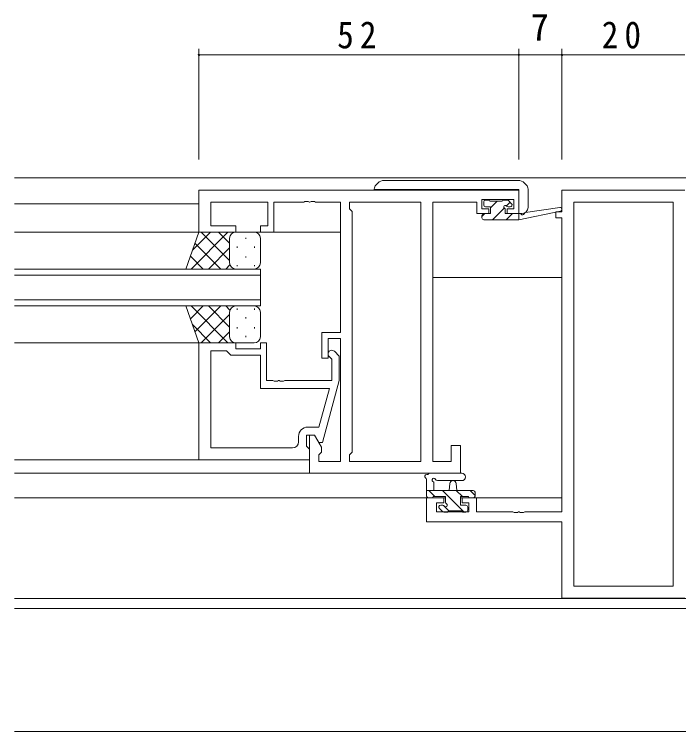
# Model space of a CAD drawing. Units: millimetres on the paper. Extents: x -397 to 397, y -282 to 282.
# Drawn here: x 9.1 to 117.1, y 11.8 to 128.4 of the extents above; entities that cross this region are included whole.
import ezdxf
from ezdxf.enums import TextEntityAlignment as Align

# ---------------------------------------------------------------- set-up
doc = ezdxf.new("R2010")
doc.units = ezdxf.units.MM
for name, color, linetype, lineweight in [('0-3_YKK_11', 7, 'Continuous', 18), ('0-4_YKK_12', 2, 'Continuous', 18), ('0-5_YKK_13', 4, 'Continuous', 18), ('0-6_YKK_D', 6, 'Continuous', 18)]:
    doc.layers.add(name, color=color, linetype=linetype, lineweight=lineweight)
doc.styles.add('ＭＳ ゴシック', font='')
doc.styles.get('ＭＳ ゴシック').set_extended_font_data('MS Gothic')

msp = doc.modelspace()

# ---------------------------------------------------------------- linework, layer by layer
at = {"layer": '0-3_YKK_11'}
for p, q in [((39.12, 99.847), (39.12, 93.047)), ((91.12, 99.847), (39.12, 99.847)), ((91.12, 96.047), (91.12, 99.847)), ((98.12, 99.847), (118.12, 99.847)), ((98.12, 96.347), (98.12, 99.847)), ((56.162, 97.917), (56.345, 98.037)), ((56.345, 98.037), (56.895, 98.037)), ((56.895, 98.037), (57.078, 97.917)), ((57.162, 97.917), (57.345, 98.037)), ((57.345, 98.037), (57.895, 98.037)), ((57.895, 98.037), (58.078, 97.917)), ((85.12, 98.347), (90.32, 98.347)), ((85.12, 96.847), (85.12, 98.347)), ((90.32, 98.347), (90.32, 96.847)), ((41.05, 97.917), (50.32, 97.917)), ((41.05, 94.047), (41.05, 97.917)), ((50.32, 97.917), (50.32, 94.047)), ((51.32, 97.917), (56.162, 97.917)), ((51.32, 93.047), (51.32, 97.917)), ((57.078, 97.917), (57.162, 97.917)), ((58.078, 97.917), (62.12, 97.917)), ((62.12, 97.917), (62.12, 76.747)), ((63.62, 97.917), (63.62, 96.847)), ((75.19, 97.917), (63.62, 97.917)), ((63.62, 96.847), (64.05, 96.417)), ((75.19, 55.777), (75.19, 97.917)), ((75.19, 55.777), (75.19, 97.917)), ((77.12, 97.917), (84.32, 97.917)), ((77.12, 55.777), (77.12, 97.917)), ((84.32, 97.917), (84.32, 97.117)), ((84.32, 97.117), (84.32, 96.047)), ((86.22, 96.847), (85.12, 96.847)), ((86.22, 96.047), (86.22, 96.847)), ((89.22, 96.847), (89.22, 96.047)), ((90.32, 96.847), (89.22, 96.847)), ((100.05, 97.917), (100.05, 35.477)), ((116.19, 97.917), (100.05, 97.917)), ((116.19, 35.477), (116.19, 97.917)), ((116.19, 35.477), (116.19, 97.917)), ((64.05, 96.417), (64.05, 57.277)), ((84.32, 96.047), (86.22, 96.047)), ((89.22, 96.047), (91.12, 96.047)), ((97.12, 96.347), (98.12, 96.347)), ((97.12, 95.347), (97.12, 96.347)), ((98.12, 95.347), (97.12, 95.347)), ((98.12, 47.577), (98.12, 95.347)), ((45.12, 94.047), (41.05, 94.047)), ((45.12, 93.047), (45.12, 94.047)), ((49.12, 94.047), (49.12, 93.047)), ((50.32, 94.047), (49.12, 94.047)), ((39.12, 93.047), (45.12, 93.047)), ((49.12, 93.047), (51.32, 93.047)), ((59.12, 76.747), (59.12, 72.547)), ((62.12, 76.747), (59.12, 76.747)), ((39.12, 75.047), (45.12, 75.047)), ((39.12, 56.047), (39.12, 75.047)), ((45.12, 75.047), (45.12, 74.047)), ((49.12, 75.047), (50.12, 75.047)), ((49.12, 74.047), (49.12, 75.047)), ((50.12, 75.047), (50.12, 68.947)), ((60.12, 75.747), (62.12, 75.747)), ((60.12, 72.547), (60.12, 75.747)), ((62.12, 75.747), (62.12, 55.777)), ((41.05, 73.747), (41.05, 57.977)), ((43.62, 73.747), (41.05, 73.747)), ((41.05, 73.747), (41.05, 57.977)), ((43.82, 73.547), (43.62, 73.747)), ((44.32, 73.047), (43.82, 73.547)), ((45.12, 74.047), (49.12, 74.047)), ((61.144, 73.671), (61.92, 72.896)), ((49.12, 73.047), (44.32, 73.047)), ((49.12, 67.647), (49.12, 73.047)), ((59.12, 72.547), (60.12, 72.547)), ((60.72, 72.399), (60.296, 72.823)), ((60.72, 68.947), (60.72, 72.399)), ((61.92, 72.896), (61.92, 68.95)), ((50.12, 68.947), (51.162, 68.947)), ((51.162, 68.947), (51.345, 68.827)), ((51.345, 68.827), (51.895, 68.827)), ((51.895, 68.827), (52.078, 68.947)), ((52.078, 68.947), (52.162, 68.947)), ((52.162, 68.947), (52.345, 68.827)), ((52.345, 68.827), (52.895, 68.827)), ((52.895, 68.827), (53.078, 68.947)), ((53.078, 68.947), (60.72, 68.947)), ((61.92, 68.95), (59.213, 58.847)), ((60.328, 67.647), (49.12, 67.647)), ((58.64, 61.347), (60.328, 67.647)), ((56.82, 61.347), (58.64, 61.347)), ((55.32, 58.977), (55.32, 59.847)), ((56.62, 60.047), (56.62, 58.247)), ((57.92, 60.047), (56.62, 60.047)), ((57.12, 60.047), (57.12, 53.847)), ((57.92, 60.047), (57.12, 60.047)), ((59.05, 58.09), (57.92, 60.047)), ((58.613, 58.847), (57.92, 60.047)), ((59.213, 58.847), (58.613, 58.847)), ((80.12, 58.347), (80.12, 55.777)), ((81.62, 58.347), (80.12, 58.347)), ((81.62, 53.847), (81.62, 58.347)), ((41.05, 57.977), (54.32, 57.977)), ((56.62, 58.247), (56.82, 58.047)), ((56.82, 58.047), (57.12, 57.747)), ((57.12, 57.747), (57.12, 56.047)), ((58.62, 56.847), (59.05, 57.277)), ((59.05, 57.277), (59.05, 58.09)), ((64.05, 57.277), (63.62, 56.847)), ((57.12, 56.047), (39.12, 56.047)), ((58.62, 55.777), (58.62, 56.847)), ((63.62, 56.847), (63.62, 55.777)), ((62.12, 55.777), (58.62, 55.777)), ((63.62, 55.777), (75.19, 55.777)), ((80.12, 55.777), (77.12, 55.777)), ((57.12, 53.847), (81.62, 53.847)), ((76.12, 49.847), (78.92, 49.847)), ((76.12, 45.947), (76.12, 49.847)), ((77.75, 49.047), (77.75, 47.577)), ((78.92, 49.047), (77.75, 49.047)), ((78.92, 49.847), (78.92, 49.047)), ((81.92, 49.847), (84.22, 49.847)), ((81.92, 49.047), (81.92, 49.847)), ((83.02, 49.047), (81.92, 49.047)), ((83.02, 47.577), (83.02, 49.047)), ((84.22, 49.847), (84.22, 47.577)), ((77.75, 47.577), (83.02, 47.577)), ((84.22, 47.577), (90.162, 47.577)), ((90.162, 47.577), (90.345, 47.457)), ((90.345, 47.457), (90.895, 47.457)), ((90.895, 47.457), (91.078, 47.577)), ((91.078, 47.577), (91.162, 47.577)), ((91.162, 47.577), (91.345, 47.457)), ((91.345, 47.457), (91.895, 47.457)), ((91.895, 47.457), (92.078, 47.577)), ((92.078, 47.577), (98.12, 47.577)), ((98.12, 45.947), (76.12, 45.947)), ((98.12, 33.547), (98.12, 45.947)), ((100.05, 35.477), (116.19, 35.477)), ((118.12, 33.547), (98.12, 33.547))]:
    msp.add_line(p, q, dxfattribs=at)
for centre, radius, start, end in [((60.72, 73.247), 0.6, 44.99999, 225.00001), ((56.82, 59.847), 1.5, 90.00001, 179.99999), ((54.32, 58.977), 1, 270.00001, 359.99999)]:
    msp.add_arc(centre, radius, start, end, dxfattribs=at)
at = {"layer": '0-4_YKK_12'}
for p, q in [((9.12, 101.847), (207.12, 101.847)), ((9.12, 97.647), (39.12, 97.647)), ((62.12, 93.047), (9.12, 93.047)), ((49.12, 87.046), (9.12, 87.046)), ((49.12, 81.046), (49.12, 87.046)), ((9.12, 86.046), (49.12, 86.046)), ((98.12, 85.647), (77.12, 85.647)), ((49.12, 82.046), (9.12, 82.046)), ((9.12, 81.046), (49.12, 81.046)), ((9.12, 75.047), (39.62, 75.047)), ((9.12, 56.047), (57.12, 56.047)), ((9.12, 53.847), (57.42, 53.847)), ((9.12, 49.847), (79.22, 49.847)), ((98.12, 49.847), (81.62, 49.847)), ((207.12, 33.477), (9.12, 33.477)), ((207.12, 31.847), (9.12, 31.847)), ((207.12, 11.847), (9.12, 11.847))]:
    msp.add_line(p, q, dxfattribs=at)
at = {"layer": '0-5_YKK_13'}
for p, q in [((84.241, 101.447), (69.241, 101.447)), ((90.948, 101.447), (84.241, 101.447)), ((90.998, 101.447), (90.948, 101.447)), ((68.18, 101.008), (67.913, 100.74)), ((92.173, 100.894), (92.059, 101.008)), ((92.327, 100.74), (92.173, 100.894)), ((67.62, 100.033), (67.62, 99.947)), ((67.62, 99.847), (67.62, 99.947)), ((67.62, 99.947), (68.62, 99.947)), ((68.62, 99.947), (81.62, 99.947)), ((82.62, 99.947), (83.62, 99.947)), ((83.62, 99.947), (91.12, 99.947)), ((91.12, 97.047), (91.12, 99.947)), ((92.62, 99.921), (92.62, 100.033)), ((92.62, 97.047), (92.62, 99.921)), ((85.42, 97.447), (85.42, 97.947)), ((85.72, 98.247), (86.22, 98.247)), ((86.42, 98.047), (88.42, 98.047)), ((87.601, 98.047), (86.52, 96.966)), ((88.62, 98.247), (89.22, 98.247)), ((89.432, 98.159), (89.932, 97.659)), ((88.757, 96.958), (86.846, 95.047)), ((89.695, 97.896), (89.109, 97.31)), ((89.72, 97.147), (89.381, 97.147)), ((92.232, 96.221), (97.774, 97.044)), ((85.601, 96.047), (85.12, 95.566)), ((85.12, 95.347), (85.12, 95.747)), ((85.42, 96.047), (86.52, 96.047)), ((90.091, 96.047), (89.091, 95.047)), ((91.118, 95.047), (97.879, 96.453)), ((91.118, 96.047), (91.205, 96.061)), ((91.118, 95.047), (91.118, 96.047)), ((91.206, 96.047), (91.62, 96.047)), ((85.42, 95.047), (91.118, 95.047)), ((36.973, 87.047), (39.116, 93.047)), ((43.848, 93.047), (37.848, 87.047)), ((41.02, 93.047), (38.059, 90.086)), ((39.116, 93.047), (45.116, 93.047)), ((44.116, 88.426), (39.496, 93.047)), ((44.116, 91.255), (42.324, 93.047)), ((48.116, 93.047), (45.116, 93.047)), ((46.753, 92.127), (46.753, 91.927)), ((42.668, 87.047), (38.472, 91.242)), ((44.116, 92.047), (44.116, 88.447)), ((44.116, 91.647), (44.116, 88.047)), ((49.116, 88.047), (49.116, 92.047)), ((44.116, 90.486), (40.676, 87.047)), ((45.338, 90.712), (45.338, 90.512)), ((48.168, 90.712), (48.168, 90.512)), ((39.839, 87.047), (37.728, 89.158)), ((46.753, 89.097), (46.753, 88.897)), ((44.173, 87.715), (43.505, 87.047)), ((45.338, 87.682), (45.338, 87.482)), ((48.168, 87.682), (48.168, 87.482)), ((45.338, 87.047), (36.973, 87.047)), ((45.116, 87.047), (48.116, 87.047)), ((36.973, 81.047), (39.116, 75.047)), ((45.338, 81.047), (36.973, 81.047)), ((39.839, 81.047), (37.728, 78.935)), ((43.848, 75.047), (37.848, 81.047)), ((42.668, 81.047), (38.472, 76.851)), ((44.116, 77.607), (40.676, 81.047)), ((44.173, 80.379), (43.505, 81.047)), ((45.116, 81.047), (48.116, 81.047)), ((45.338, 80.412), (45.338, 80.612)), ((48.168, 80.412), (48.168, 80.612)), ((44.116, 79.667), (39.496, 75.047)), ((44.116, 76.447), (44.116, 80.047)), ((44.116, 76.047), (44.116, 79.647)), ((49.116, 80.047), (49.116, 76.047)), ((46.753, 78.997), (46.753, 79.197)), ((41.02, 75.047), (38.059, 78.007)), ((45.338, 77.382), (45.338, 77.582)), ((48.168, 77.382), (48.168, 77.582)), ((44.116, 76.838), (42.324, 75.047)), ((46.753, 75.967), (46.753, 76.167)), ((39.116, 75.047), (45.116, 75.047)), ((48.116, 75.047), (45.116, 75.047)), ((81.848, 53.847), (76.685, 53.847)), ((76.12, 50.147), (76.12, 52.828)), ((81.848, 52.647), (77.887, 52.644)), ((77.32, 52.228), (77.32, 51.047)), ((79.82, 51.047), (79.922, 52.192)), ((81.02, 51.047), (80.918, 52.192)), ((76.12, 51.047), (83.72, 51.047)), ((77.467, 50.047), (76.467, 51.047)), ((82.212, 47.547), (78.712, 51.047)), ((81.957, 50.047), (80.957, 51.047)), ((84.02, 50.229), (83.202, 51.047)), ((84.02, 50.747), (84.02, 50.147)), ((77.02, 49.847), (76.42, 49.847)), ((83.72, 49.847), (83.12, 49.847)), ((78.708, 47.635), (78.208, 48.135)), ((78.42, 48.647), (78.759, 48.647)), ((79.035, 48.479), (78.904, 48.609)), ((79.767, 47.747), (79.052, 48.462)), ((82.82, 48.347), (82.82, 47.847)), ((79.52, 47.547), (78.92, 47.547)), ((81.82, 47.747), (79.72, 47.747)), ((82.52, 47.547), (82.02, 47.547))]:
    msp.add_line(p, q, dxfattribs=at)
for points in [[(81.62, 99.947), (81.912, 99.947), (82.576, 99.947), (82.62, 99.947)], [(86.52, 96.047), (86.52, 97.147), (85.72, 97.147)], [(91.12, 97.047), (91.12, 96.047), (91.206, 96.047)], [(88.92, 96.686), (88.92, 96.047), (91.118, 96.047)], [(79.22, 49.108), (79.22, 50.047), (77.22, 50.047)], [(82.92, 50.047), (81.62, 50.047), (81.62, 48.647), (82.52, 48.647)]]:
    msp.add_lwpolyline(points, dxfattribs=at)
for centre, radius, start, end in [((69.241, 99.947), 1.5, 90, 135), ((90.998, 99.947), 1.5, 45, 90), ((68.62, 100.033), 1, 135, 180), ((91.62, 100.033), 1, 0, 45), ((85.72, 97.947), 0.3, 90, 180), ((86.22, 98.047), 0.2, 0, 90), ((88.62, 98.047), 0.2, 90, 180), ((89.22, 97.947), 0.3, 45, 90), ((85.72, 97.447), 0.3, 180, 270), ((88.92, 97.147), 0.25, 33.05573, 236.94427), ((88.62, 96.686), 0.3, 0, 56.94427), ((89.381, 97.447), 0.3, 213.05573, 270), ((89.72, 97.447), 0.3, 270, 45), ((91.62, 97.047), 1, 270, 0), ((97.818, 96.747), 0.3, 281.74981, 98.44936), ((85.42, 95.747), 0.3, 90, 180), ((91.253, 95.765), 0.3, 39.19754, 99.19754), ((91.718, 96.144), 0.3, 219.19754, 338.44936), ((92.276, 95.924), 0.3, 98.44936, 158.44936), ((85.42, 95.347), 0.3, 180, 270), ((45.116, 92.047), 1, 90, 180), ((45.116, 92.047), 1, 90, 180), ((48.116, 92.047), 1, 0, 90), ((45.116, 88.047), 1, 180, 270), ((45.116, 88.047), 1, 180, 270), ((48.116, 88.047), 1, 270, 0), ((45.116, 80.047), 1, 90, 180), ((45.116, 80.047), 1, 90, 180), ((48.116, 80.047), 1, 360, 90), ((45.116, 76.047), 1, 180, 270), ((45.116, 76.047), 1, 180, 270), ((48.116, 76.047), 1, 270, 360), ((76.12, 53.347), 0.3, 79.47122, 240), ((76.229, 53.937), 0.3, 259.47122, 319.47122), ((76.685, 53.547), 0.3, 90, 139.47122), ((81.847, 53.247), 0.6, 270.04023, 90.04023), ((75.82, 52.828), 0.3, 0, 60), ((77.32, 52.747), 0.3, 19.18976, 240), ((77.02, 52.228), 0.3, 0, 60), ((77.886, 52.944), 0.3, 199.18976, 270.04023), ((80.42, 52.147), 0.5, 5.09207, 174.90793), ((76.42, 50.147), 0.3, 180, 270), ((83.72, 50.747), 0.3, 0, 90), ((83.72, 50.147), 0.3, 270, 0), ((77.02, 50.047), 0.2, 270, 0), ((79.52, 49.108), 0.3, 180, 236.94427), ((83.12, 50.047), 0.2, 180, 270), ((78.42, 48.347), 0.3, 90, 225), ((78.759, 48.347), 0.3, 33.05573, 90), ((79.22, 48.647), 0.25, 213.05573, 56.94427), ((82.52, 48.347), 0.3, 0, 90), ((82.52, 47.847), 0.3, 270, 0), ((78.92, 47.847), 0.3, 225, 270), ((79.52, 47.747), 0.2, 270, 0), ((82.02, 47.747), 0.2, 180, 270)]:
    msp.add_arc(centre, radius, start, end, dxfattribs=at)
at = {"layer": '0-6_YKK_D'}
for p, q in [((39.12, 104.847), (39.12, 122.847)), ((91.12, 104.847), (91.12, 122.847)), ((91.122, 104.847), (91.122, 122.847)), ((98.12, 104.847), (98.12, 122.847)), ((98.12, 104.847), (98.12, 122.847)), ((91.12, 121.847), (39.12, 121.847)), ((91.122, 121.847), (98.12, 121.847)), ((98.12, 121.847), (118.12, 121.847))]:
    msp.add_line(p, q, dxfattribs=at)
for centre, start, end in [((39.12, 121.847), 0, 180), ((39.12, 121.847), 180, 0), ((91.12, 121.847), 0, 180), ((91.12, 121.847), 180, 0), ((91.122, 121.847), 0, 180), ((91.122, 121.847), 180, 0), ((98.12, 121.847), 0, 180), ((98.12, 121.847), 0, 180), ((98.12, 121.847), 180, 0), ((98.12, 121.847), 180, 0)]:
    msp.add_arc(centre, 0.106, start, end, dxfattribs=at)

# ---------------------------------------------------------------- texts
at = {"layer": '0-6_YKK_D', "color": 7, "style": 'ＭＳ ゴシック'}
msp.add_text('7', height=4.399, dxfattribs=at).set_placement((93.021, 122.847), align=Align.BOTTOM_LEFT)
at = {"layer": '0-6_YKK_D', "color": 7, "char_height": 4.399, "attachment_point": 7, "style": 'ＭＳ ゴシック'}
for s, insert in [('\\T1.37;\\W0.9;52', (61.6, 122.847)), ('\\T1.37;\\W0.9;20', (104.6, 122.847))]:
    msp.add_mtext(s, dxfattribs=dict(at, insert=insert))

doc.saveas('drawing.dxf')
